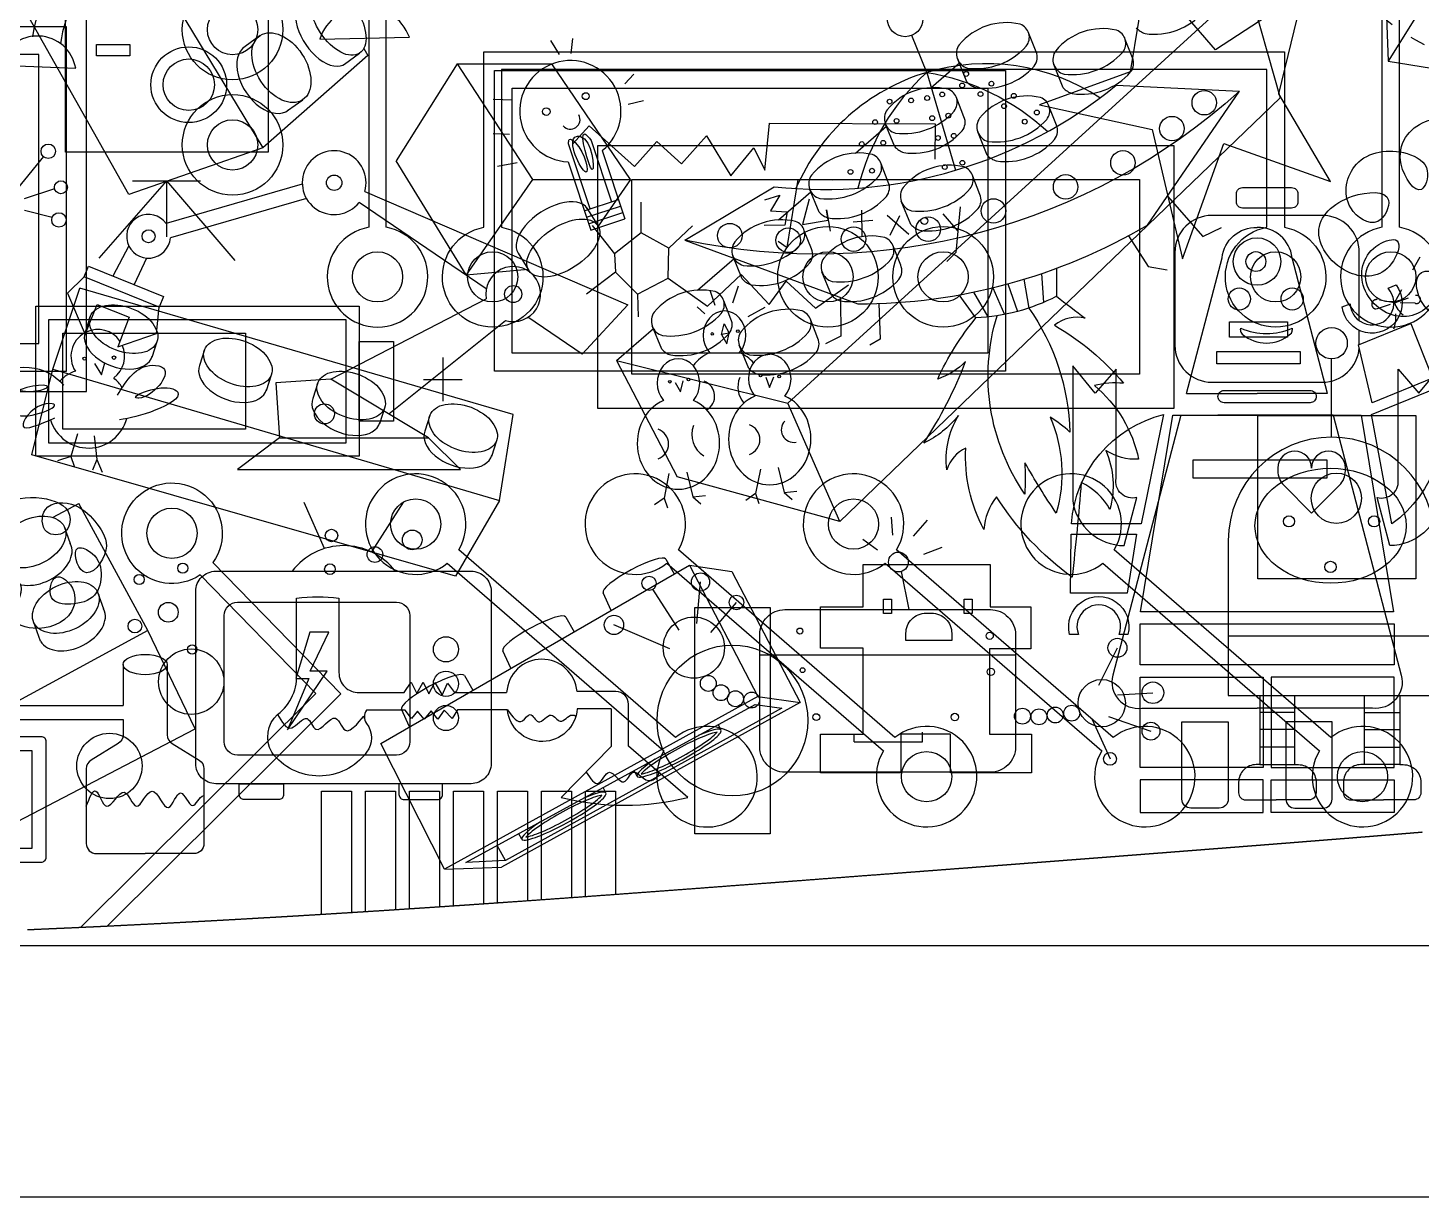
# Model space of a CAD drawing. Header units: millimetres. Extents: x -53 to 1579, y -453 to 381.
# Drawn here: x 152.8 to 208.2, y -2.5 to 44 of the extents above; entities that cross this region are included whole.
import ezdxf

# ---------------------------------------------------------------- set-up
doc = ezdxf.new("R2010")
doc.units = ezdxf.units.MM
doc.linetypes.add('ACAD_ISO03W100', pattern=[30, 12, -18])
for name, color, linetype in [('design1 cut', 1, 'Continuous'), ('design1-etch', 5, 'Continuous'), ('design3', 5, 'Continuous'), ('design4', 5, 'Continuous'), ('design5', 5, 'Continuous'), ('Front', 3, 'Continuous')]:
    doc.layers.add(name, color=color, linetype=linetype)
doc.layers.add('toCut', color=1, linetype='Continuous', true_color=0xff0000)

msp = doc.modelspace()

# ---------------------------------------------------------------- linework, layer by layer
at = {"layer": 'design1 cut'}
for centre in [(160.95, 43.939), (160.95, 39.354), (166.718, 34.105), (171.3, 34.105), (184.642, 34.105), (189.224, 34.105), (202.457, 34.105), (207.038, 34.105), (204.873, 25.3), (168.236, 24.27), (185.658, 24.27), (158.539, 23.907), (188.566, 14.225), (205.913, 14.225)]:
    msp.add_circle(centre, 1, dxfattribs=at)
at = {"layer": 'design1-etch'}
for points in [[(167.068, 45.195), (206.688, 45.195), (206.688, 36.075, 11.340391), (207.388, 36.075), (207.388, 45.895), (166.368, 45.895), (166.368, 36.075, 11.340391), (167.068, 36.075)], [(202.107, 42.356), (171.65, 42.356), (171.65, 36.075, -11.340391), (170.95, 36.075), (170.95, 43.056), (202.807, 43.056), (202.807, 36.075, -11.340391), (202.107, 36.075)], [(178.571, 15.779), (169.953, 23.245, 11.340391), (169.495, 22.716), (178.112, 15.25, 11.340391)], [(187.307, 15.779), (178.69, 23.245, 11.340391), (178.232, 22.716), (186.849, 15.25, 11.340391)], [(195.992, 15.779), (187.375, 23.245, 11.340391), (186.917, 22.716), (195.534, 15.25, 11.340391)], [(204.654, 15.779), (196.037, 23.245, 11.340391), (195.578, 22.716), (204.196, 15.25, 11.340391)]]:
    msp.add_lwpolyline(points, format="xyb", close=True, dxfattribs=at)
for points in [[(139.835, 29.549), (155.135, 29.549), (155.135, 44.849), (139.835, 44.849)], [(140.635, 30.349), (154.335, 30.349), (154.335, 44.049), (140.635, 44.049)], [(141.735, 31.449), (153.235, 31.449), (153.235, 42.949), (141.735, 42.949)], [(175.48, 39.331), (198.399, 39.331), (198.399, 28.871), (175.48, 28.871)], [(176.838, 37.973), (197.041, 37.973), (197.041, 30.229), (176.838, 30.229)], [(201.744, 22.099), (201.744, 28.594), (208.029, 28.594), (208.029, 22.099)]]:
    msp.add_lwpolyline(points, close=True, dxfattribs=at)
msp.add_lwpolyline([(154.898, 8.222), (164.269, 17.533), (159.664, 22.253, -11.340391), (160.165, 22.742), (165.254, 17.525), (155.941, 8.271)], format="xyb", dxfattribs=at)
for points in [[(164.494, 8.739), (164.494, 13.65), (165.681, 13.65), (165.681, 8.813)], [(166.244, 8.848), (166.244, 13.65), (167.431, 13.65), (167.431, 8.925)], [(167.995, 8.962), (167.995, 13.65), (169.182, 13.65), (169.182, 9.04)], [(169.745, 9.078), (169.745, 13.65), (170.932, 13.65), (170.932, 9.159)], [(171.495, 9.198), (171.495, 13.65), (172.682, 13.65), (172.682, 9.282)], [(173.245, 9.321), (173.245, 13.65), (174.433, 13.65), (174.433, 9.406)], [(174.996, 9.447), (174.996, 13.65), (176.183, 13.65), (176.183, 9.534)]]:
    msp.add_lwpolyline(points, dxfattribs=at)
for centre, radius in [((160.95, 43.939), 2), ((160.95, 39.354), 2), ((184.642, 34.105), 2), ((189.224, 34.105), 2), ((159.304, 18.003), 1.3), ((156.05, 14.652), 1.3)]:
    msp.add_circle(centre, radius, dxfattribs=at)
at = {"layer": 'design3'}
for p, q in [((162.048, 43.704), (161.448, 43.273)), ((165.404, 42.567), (166.004, 42.998)), ((163.139, 40.715), (163.739, 41.146)), ((201.062, 31.995), (201.067, 32.058)), ((203.119, 32.058), (203.119, 31.985))]:
    msp.add_line(p, q, dxfattribs=at)
for points in [[(151.715, 56.458), (162.157, 39.232), (156.823, 37.381), (147.49, 53.896), (151.715, 56.458), (156.812, 59.002), (157.215, 58.321)], [(208.813, 55.079), (213.769, 54.05), (214.617, 45.196), (209.154, 46.234), (208.813, 55.079), (206.596, 51.557), (206.932, 42.688), (212.105, 41.852), (214.617, 45.196)], [(209.154, 46.234), (206.932, 42.688)], [(176.229, 30.782), (183.05, 29.078), (201.348, 45.77)], [(201.348, 45.77), (202.642, 41.232)], [(192.923, 43.057), (192.635, 43.781)], [(196.76, 42.818), (196.471, 43.543)], [(166.17, 43.182), (166.334, 42.904), (162.157, 39.232)], [(190.167, 41.863), (189.79, 42.786)], [(169.881, 42.573), (167.462, 38.718)], [(169.881, 42.573), (172.878, 37.98), (176.784, 37.98), (173.648, 42.573)], [(169.881, 42.573), (173.648, 42.573)], [(188.74, 41.629), (189.881, 42.619)], [(194.003, 41.625), (193.627, 42.547)], [(185.12, 24.371), (202.642, 41.232)], [(190.055, 40.473), (189.766, 41.198)], [(193.734, 40.14), (193.446, 40.865)], [(185.742, 39.03), (186.971, 40.096)], [(187.298, 39.28), (186.921, 40.202)], [(190.978, 38.947), (190.601, 39.869)], [(170.245, 34.188), (167.462, 38.718)], [(187.044, 37.873), (186.756, 38.598)], [(172.878, 37.98), (170.245, 34.188)], [(176.784, 37.98), (175.492, 36.127)], [(190.691, 37.384), (190.403, 38.109)], [(182.673, 36.369), (183.965, 37.489)], [(184.288, 36.68), (183.911, 37.602)], [(175.049, 36.839), (175.479, 36.148)], [(187.935, 36.191), (187.558, 37.113)], [(183.989, 35.213), (183.7, 35.938)], [(172.31, 35.043), (172.74, 34.353)], [(181.232, 34.02), (180.855, 34.942)], [(187.536, 34.571), (187.248, 35.296)], [(170.245, 34.188), (172.708, 34.409)], [(179.454, 33.577), (180.905, 34.836)], [(184.78, 33.378), (184.403, 34.3)], [(153.791, 30.43), (171.573, 25.205), (169.814, 22.201), (152.961, 27.026), (153.791, 30.43), (154.875, 33.655)], [(172.113, 28.633), (154.875, 33.655)], [(180.783, 32.422), (180.495, 33.147)], [(155.286, 32.53), (155.085, 31.91)], [(184.243, 31.656), (183.955, 32.381)], [(208.698, 30.075), (206.295, 29.096), (205.753, 31.399), (207.842, 32.25), (208.698, 30.075)], [(176.229, 30.782), (177.695, 32.053)], [(178.027, 31.229), (177.65, 32.151)], [(205.784, 31.412), (205.784, 31.979)], [(157.938, 31.519), (157.737, 30.899)], [(159.835, 31.204), (159.634, 30.585)], [(181.487, 30.463), (181.11, 31.385)], [(176.229, 30.782), (178.647, 26.149)], [(162.487, 30.194), (162.286, 29.574)], [(164.342, 29.891), (164.141, 29.271)], [(166.994, 28.88), (166.793, 28.261)], [(185.12, 24.371), (183.05, 29.078)], [(168.8, 28.592), (168.599, 27.973)], [(171.573, 25.205), (172.113, 28.633)], [(204.072, 28.609), (202.117, 28.609), (205.865, 28.609), (207.149, 20.786), (202.117, 20.786), (197.084, 20.786), (198.368, 28.609), (202.117, 28.609), (200.161, 28.609)], [(171.451, 27.582), (171.251, 26.962)], [(185.12, 24.371), (178.647, 26.149)], [(153.79, 24.538), (154.837, 25.086)], [(157.573, 20.032), (154.837, 25.086)], [(154.253, 24.171), (154.491, 23.498)], [(194.319, 23.864), (196.914, 23.864), (196.547, 21.527), (194.291, 21.527), (194.319, 23.864)], [(178.189, 22.875), (178.527, 22.29)], [(166.843, 15.543), (179.13, 22.638), (181.852, 17.417), (169.381, 10.543), (166.843, 15.543)], [(179.13, 22.638), (180.816, 22.39), (183.538, 17.17)], [(155.579, 21.568), (155.817, 20.895)], [(176.01, 20.836), (175.692, 21.535)], [(174.206, 20.575), (174.544, 19.99)], [(148.906, 15.33), (151.437, 11.957), (159.46, 16.127), (157.573, 20.032), (148.906, 15.33)], [(153.312, 19.617), (153.038, 20.36)], [(172.027, 18.536), (171.709, 19.235)], [(170.172, 18.245), (170.509, 17.66)], [(197.064, 18.179), (201.954, 18.179), (201.954, 14.593), (197.064, 14.593), (197.064, 18.179)], [(207.169, 18.179), (202.28, 18.179), (202.28, 14.593), (207.169, 14.593), (207.169, 18.179)], [(181.852, 17.417), (183.538, 17.17), (171.657, 10.62)], [(167.992, 16.206), (167.674, 16.905)], [(170.235, 10.804), (181.74, 17.095), (182.803, 16.945), (171.807, 10.884), (170.235, 10.804)], [(180.394, 16.078), (180.275, 16.294)], [(177.044, 14.243), (176.924, 14.462)], [(201.954, 14.104), (197.064, 14.104), (197.064, 12.8), (201.954, 12.8), (201.954, 14.104)], [(202.28, 14.104), (207.169, 14.104), (207.169, 12.8), (202.28, 12.8), (202.28, 14.104)], [(175.805, 13.58), (175.691, 13.788)], [(172.46, 11.737), (172.34, 11.956)], [(171.807, 10.884), (171.479, 11.485)], [(169.381, 10.543), (171.657, 10.62)]]:
    msp.add_lwpolyline(points, dxfattribs=at)
for points in [[(197.264, 43.781, 0.254022), (199.582, 44.641, 0.277426), (199.658, 45.207, 0.277426)], [(190.199, 42.407, 0.247137), (192.535, 43.285, 0.513942), (192.289, 44.152, 0.284897), (189.867, 43.338, 0.522395), (190.199, 42.407, -1.488144)], [(194.036, 42.169, 0.247137), (196.371, 43.047, 0.513942), (196.126, 43.913, 0.284897), (193.703, 43.099, 0.522395), (194.036, 42.169, -1.488144)], [(196.901, 44.013, 0.135662), (197.264, 43.781)], [(190.529, 41.631, 0.254022), (192.848, 42.491, 0.277426), (192.923, 43.057, 0.277426)], [(194.366, 41.393, 0.254022), (196.684, 42.253, 0.277426), (196.76, 42.818, 0.277426)], [(187.331, 39.823, 0.247137), (189.666, 40.701, 0.513942), (189.421, 41.568, 0.284897), (186.998, 40.754, 0.522395), (187.331, 39.823, -1.488144)], [(190.167, 41.863, 0.135662), (190.529, 41.631)], [(194.003, 41.625, 0.135662), (194.366, 41.393)], [(191.011, 39.49, 0.247137), (193.346, 40.368, 0.513942), (193.101, 41.235, 0.284897), (190.678, 40.421, 0.522395), (191.011, 39.49, -1.488144)], [(187.661, 39.048, 0.254022), (189.979, 39.907, 0.277426), (190.055, 40.473, 0.277426)], [(191.341, 38.715, 0.254022), (193.659, 39.574, 0.277426), (193.734, 40.14, 0.277426)], [(184.32, 37.223, 0.247137), (186.656, 38.101, 0.513942), (186.41, 38.968, 0.284897), (183.988, 38.154, 0.522395), (184.32, 37.223, -1.488144)], [(187.298, 39.28, 0.135662), (187.661, 39.048)], [(190.978, 38.947, 0.135662), (191.341, 38.715)], [(187.967, 36.734, 0.247137), (190.303, 37.613, 0.513942), (190.058, 38.479, 0.284897), (187.635, 37.665, 0.522395), (187.967, 36.734, -1.488144)], [(184.65, 36.448, 0.254022), (186.969, 37.307, 0.277426), (187.044, 37.873, 0.277426)], [(188.298, 35.959, 0.254022), (190.616, 36.818, 0.277426), (190.691, 37.384, 0.277426)], [(202.117, 37.656), (203.094, 37.656, -0.414214), (203.339, 37.411), (203.339, 37.085, -0.414214), (203.094, 36.841), (202.117, 36.841), (201.139, 36.841, -0.414214), (200.894, 37.085), (200.894, 37.411, -0.414214), (201.139, 37.656), (202.117, 37.656)], [(184.288, 36.68, 0.135662), (184.65, 36.448)], [(181.265, 34.563, 0.247137), (183.6, 35.441, 0.513942), (183.355, 36.308, 0.284897), (180.932, 35.494, 0.522395), (181.265, 34.563, -1.488144)], [(187.935, 36.191, 0.135662), (188.298, 35.959)], [(205.784, 32.36), (205.784, 35.08, 0.414214), (204.317, 36.547), (199.916, 36.547, 0.414214), (198.449, 35.08), (198.449, 31.38, 0.414214), (199.916, 29.913), (204.317, 29.913, 0.394636), (205.78, 31.282, 0.394636)], [(184.813, 33.922, 0.247137), (187.148, 34.8, 0.513942), (186.903, 35.666, 0.284897), (184.48, 34.852, 0.522395), (184.813, 33.922, -1.488144)], [(181.595, 33.788, 0.254022), (183.913, 34.647, 0.277426), (183.989, 35.213, 0.277426)], [(185.143, 33.146, 0.254022), (187.461, 34.006, 0.277426), (187.536, 34.571, 0.277426)], [(181.232, 34.02, 0.135662), (181.595, 33.788)], [(178.059, 31.772, 0.247137), (180.395, 32.65, 0.513942), (180.15, 33.517, 0.284897), (177.727, 32.703, 0.522395), (178.059, 31.772, -1.488144)], [(184.78, 33.378, 0.135662), (185.143, 33.146)], [(181.519, 31.007, 0.247137), (183.854, 31.885, 0.513942), (183.609, 32.751, 0.284897), (181.187, 31.937, 0.522395), (181.519, 31.007, -1.488144)], [(178.39, 30.997, 0.254022), (180.708, 31.856, 0.277426), (180.783, 32.422, 0.277426)], [(181.849, 30.231, 0.254022), (184.168, 31.091, 0.277426), (184.243, 31.656, 0.277426)], [(178.027, 31.229, 0.135662), (178.39, 30.997)], [(181.487, 30.463, 0.135662), (181.849, 30.231)], [(202.117, 29.587), (203.828, 29.587, -0.414214), (204.072, 29.343), (204.072, 29.343, -0.414214), (203.828, 29.098), (202.117, 29.098), (200.405, 29.098, -0.414214), (200.161, 29.343), (200.161, 29.343, -0.414214), (200.405, 29.587), (202.117, 29.587)], [(207.086, 24.277), (206.273, 28.633), (208.846, 29.681, -0.325971), (207.086, 24.277, 0.845075)], [(197.999, 28.625), (197.109, 24.285), (194.331, 24.285, -0.325971), (197.999, 28.625, 0.845075)]]:
    msp.add_lwpolyline(points, format="xyb", dxfattribs=at)
at = {"layer": 'design3', "linetype": 'ACAD_ISO03W100', "ltscale": 0.05}
msp.add_lwpolyline([(207.181, 33.075), (212.105, 41.852)], dxfattribs=at)
at = {"layer": 'design3'}
for points in [[(206.931, 33.652), (207.251, 33.782, -1.295626), (205.104, 32.908), (205.424, 33.038, 1.440356)], [(194.606, 19.885), (194.26, 19.885, -1.295626), (196.579, 19.885), (196.233, 19.885, 1.440356)]]:
    msp.add_lwpolyline(points, format="xyb", close=True, dxfattribs=at)
at = {"layer": 'design3', "linetype": 'ACAD_ISO03W100', "ltscale": 0.05}
for points in [[(207.181, 33.075), (206.497, 33.196, 1.091562), (206.464, 32.828), (207.181, 33.075), (208.009, 33.359, -1.387298), (208.012, 33.054), (207.181, 33.075, 0.287138), (208.071, 32.376)], [(207.161, 33.068, -0.157925), (207.166, 32.037)]]:
    msp.add_lwpolyline(points, format="xyb", dxfattribs=at)
at = {"layer": 'design3', "lineweight": -3}
for points in [[(202.545, 26.501), (202.545, 26.388, 0.198912), (202.781, 25.818), (203.888, 24.711)], [(203.888, 24.711), (204.996, 25.818, 0.198912), (205.232, 26.388), (205.232, 26.501)]]:
    msp.add_lwpolyline(points, format="xyb", dxfattribs=at)
at = {"layer": 'design3'}
msp.add_lwpolyline([(202.117, 18.667), (197.064, 18.667), (197.064, 20.297), (202.117, 20.297), (207.169, 20.297), (207.169, 18.667)], close=True, dxfattribs=at)
for centre in [(201.009, 33.224), (203.113, 33.224)]:
    msp.add_circle(centre, 0.442, dxfattribs=at)
for centre, radius, start, end in [((201.256, 31.978), 0.195, 174.937, 228.703), ((202.093, 34.522), 2.669, 247.3983, 292.6017), ((202.086, 32.923), 1.453, 228.703, 311.7573), ((202.924, 31.985), 0.195, 311.7573, 0)]:
    msp.add_arc(centre, radius, start, end, dxfattribs=at)
at = {"layer": 'design3', "lineweight": -3}
for centre in [(203.217, 26.501), (204.56, 26.501)]:
    msp.add_arc(centre, 0.672, 0, 180, dxfattribs=at)
at = {"layer": 'design3'}
for centre, major_axis, ratio in [((165.158, 44.277), (-0.845, 1.279), 0.553864), ((162.893, 42.425), (-0.845, 1.279), 0.638902), ((174.11, 35.25), (-1.37, -0.898), 0.529572), ((156.612, 32.024), (-1.326, 0.505), 0.624733), ((161.161, 30.699), (-1.326, 0.505), 0.624733), ((165.668, 29.386), (-1.326, 0.505), 0.624733), ((170.125, 28.087), (-1.326, 0.505), 0.624733), ((152.987, 23.558), (-1.266, -0.613), 0.656469), ((154.313, 20.955), (-1.266, -0.613), 0.656469)]:
    msp.add_ellipse(centre, major_axis=major_axis, ratio=ratio, dxfattribs=at)
for centre, major_axis, ratio, start_param, end_param in [((164.558, 43.846), (-0.845, 1.279), 0.560297, 6.283185, 9.474554), ((162.293, 41.994), (-0.845, 1.279), 0.638902, 6.283185, 9.474554), ((173.68, 35.941), (-1.37, -0.898), 0.529572, 3.116812, 6.283185), ((156.411, 31.405), (-1.326, 0.505), 0.624733, 0, 3.204979), ((160.96, 30.079), (-1.326, 0.505), 0.624733, 0, 3.204979), ((165.467, 28.766), (-1.326, 0.505), 0.624733, 0, 3.204979), ((169.925, 27.467), (-1.326, 0.505), 0.624733, 0, 3.204979), ((153.235, 22.865), (-1.266, -0.613), 0.656469, 6.32325, 9.449245), ((176.941, 22.204), (-1.249, -0.669), 0.19681, 3.14561, 6.283185), ((154.561, 20.262), (-1.266, -0.613), 0.656469, 6.32325, 9.449245), ((172.959, 19.904), (-1.249, -0.669), 0.19681, 3.14561, 6.283185), ((168.924, 17.574), (-1.249, -0.669), 0.19681, 3.14561, 6.283185), ((178.719, 15.161), (-1.674, -0.92), 0.151149, 5.237136, 10.443567), ((174.135, 12.654), (-1.674, -0.92), 0.151149, 5.237136, 10.443567)]:
    msp.add_ellipse(centre, major_axis=major_axis, ratio=ratio, start_param=start_param, end_param=end_param, dxfattribs=at)
for points, knots in [([(180.233, 15.993), (180.17, 15.984), (180.08, 15.961), (179.756, 15.855), (179.468, 15.734), (178.846, 15.431), (178.513, 15.25), (177.872, 14.863), (177.574, 14.658), (177.304, 14.432), (177.243, 14.374), (177.204, 14.328)], [3.528299, 3.528299, 3.528299, 3.528299, 3.819762, 3.819762, 4.396774, 4.396774, 4.973787, 4.973787, 5.625391, 5.625391, 5.896479, 5.896479, 5.896479, 5.896479]), ([(177.204, 14.328), (177.267, 14.338), (177.358, 14.361), (177.681, 14.467), (177.969, 14.588), (178.591, 14.891), (178.925, 15.072), (179.565, 15.458), (179.863, 15.664), (180.133, 15.889), (180.194, 15.948), (180.233, 15.993)], [0.386707, 0.386707, 0.386707, 0.386707, 0.678169, 0.678169, 1.255182, 1.255182, 1.832194, 1.832194, 2.483798, 2.483798, 2.754886, 2.754886, 2.754886, 2.754886]), ([(175.65, 13.487), (175.586, 13.477), (175.496, 13.455), (175.172, 13.348), (174.884, 13.227), (174.262, 12.925), (173.929, 12.743), (173.288, 12.357), (172.991, 12.151), (172.72, 11.926), (172.659, 11.867), (172.62, 11.822)], [3.528299, 3.528299, 3.528299, 3.528299, 3.819762, 3.819762, 4.396774, 4.396774, 4.973787, 4.973787, 5.625391, 5.625391, 5.896479, 5.896479, 5.896479, 5.896479]), ([(172.62, 11.822), (172.684, 11.832), (172.774, 11.854), (173.097, 11.96), (173.386, 12.081), (174.008, 12.384), (174.341, 12.566), (174.982, 12.952), (175.279, 13.157), (175.549, 13.383), (175.611, 13.442), (175.65, 13.487)], [0.386707, 0.386707, 0.386707, 0.386707, 0.678169, 0.678169, 1.255182, 1.255182, 1.832194, 1.832194, 2.483798, 2.483798, 2.754886, 2.754886, 2.754886, 2.754886])]:
    msp.add_open_spline(points, degree=3, knots=knots, dxfattribs=at)
at = {"layer": 'design4', "lineweight": -3}
for p, q in [((176.016, 16.922), (176.016, 15.422)), ((176.016, 15.422), (174.031, 13.398)), ((179.064, 13.398), (176.704, 15.442))]:
    msp.add_line(p, q, dxfattribs=at)
for points in [[(164.417, 43.565), (167.986, 43.636)], [(173.965, 42.953), (173.62, 43.509)], [(174.425, 42.992), (174.483, 43.586)], [(188.575, 42.237), (187.976, 43.71)], [(151.686, 42.519), (154.708, 42.4)], [(176.553, 41.785), (176.917, 42.168)], [(188.575, 42.237), (189.715, 38.342)], [(172.086, 41.133), (171.32, 41.153)], [(176.687, 40.98), (177.301, 41.114)], [(171.971, 39.773), (171.32, 39.792)], [(175.179, 36.808), (174.322, 39.401)], [(175.225, 39.529), (176.031, 37.09)], [(153.421, 38.888), (152.381, 37.608)], [(175.661, 39.131), (176.561, 36.408)], [(172.278, 38.643), (171.492, 38.49)], [(174.303, 38.682), (175.203, 35.959)], [(163.723, 37.796), (158.307, 36.233)], [(153.868, 37.609), (152.653, 37.211)], [(163.889, 37.22), (158.474, 35.657)], [(166.212, 37.496), (176.679, 32.991), (174.865, 31.024), (172.702, 32.495)], [(174.947, 36.732), (176.306, 37.181)], [(198.153, 37.32), (199.559, 35.711), (200.305, 36.067)], [(153.771, 36.465), (152.67, 36.739)], [(171.041, 33.624), (165.987, 37.061)], [(175.032, 36.474), (176.391, 36.923)], [(175.117, 36.217), (176.476, 36.665)], [(175.203, 35.959), (176.561, 36.408)], [(196.599, 35.737), (197.389, 34.512), (198.134, 34.382)], [(156.823, 35.334), (156.187, 34.138)], [(155.216, 34.53), (158.201, 33.323), (158.028, 32.897), (155.041, 34.105), (155.216, 34.53)], [(157.53, 34.85), (157.027, 33.798)], [(155.043, 34.104), (154.375, 33.453), (155.085, 31.808), (155.559, 33.003), (156.841, 32.495), (156.377, 31.325), (157.928, 31.855), (158.028, 32.897)], [(191.805, 33.827), (192.179, 32.727)], [(192.437, 34.008), (192.634, 32.865)], [(193.14, 34.234), (193.214, 33.086)], [(180.151, 32.965), (179.96, 33.564)], [(180.859, 33.074), (181.077, 33.741)], [(185.144, 33.283), (185.157, 31.748), (184.54, 31.44)], [(190.432, 33.499), (191.01, 32.509)], [(191.206, 33.672), (191.672, 32.61)], [(164.865, 30.04), (171.038, 33.235)], [(179.742, 32.638), (179.442, 32.911)], [(181.472, 32.53), (182.14, 32.897)], [(186.672, 33.045), (186.724, 31.62), (186.313, 31.388)], [(167.171, 28.653), (171.808, 32.37)], [(180.402, 31.806), (180.515, 32.233), (180.712, 31.87), (180.402, 31.806)], [(180.402, 31.806), (180.613, 31.435), (180.712, 31.87)], [(155.454, 30.661), (155.732, 30.207), (155.872, 30.689)], [(204.682, 27.728), (204.682, 30.839)], [(164.865, 30.04), (162.674, 29.892), (162.823, 27.702), (168.751, 27.702), (164.865, 30.04)], [(178.568, 29.902), (178.779, 29.531), (178.877, 29.966)], [(182.169, 30.111), (182.313, 29.71), (182.485, 30.122)], [(154.78, 27.861), (154.517, 26.959)], [(155.438, 27.785), (155.551, 26.846)], [(162.823, 27.702), (161.146, 26.437), (170.025, 26.437), (168.751, 27.702)], [(154.517, 26.959), (153.978, 26.786)], [(154.517, 26.959), (154.64, 26.574)], [(155.551, 26.846), (155.381, 26.418)], [(155.551, 26.846), (155.766, 26.33)], [(178.316, 26.286), (178.129, 25.307)], [(179.021, 26.341), (179.263, 25.351), (179.769, 25.406)], [(181.951, 26.462), (181.764, 25.484)], [(182.655, 26.517), (182.897, 25.528), (183.403, 25.583)], [(182.897, 25.528), (183.216, 25.253)], [(178.129, 25.307), (177.744, 25.032)], [(178.129, 25.307), (178.261, 24.911)], [(179.263, 25.351), (179.582, 25.076)], [(181.764, 25.484), (181.378, 25.209)], [(181.764, 25.484), (181.896, 25.088)], [(187.22, 23.835), (187.176, 24.551)], [(188.044, 23.788), (188.602, 24.426)], [(186.609, 23.239), (186.028, 23.656)], [(188.462, 23.07), (189.18, 23.349)], [(187.879, 20.868), (187.567, 22.388)], [(178.723, 20.057), (177.678, 21.677)], [(179.419, 20.318), (179.57, 21.97)], [(179.98, 19.956), (181.001, 21.154)], [(178.352, 19.315), (176.127, 20.26)], [(200.57, 19.829), (208.794, 19.829)], [(192.106, 19.054), (181.928, 19.054)], [(195.415, 17.858), (196.16, 19.35)], [(156.59, 18.684), (156.59, 17.055)], [(165.988, 17.574), (167.783, 17.574), (168.05, 17.989), (168.28, 17.529), (168.534, 17.977), (168.764, 17.517), (168.994, 17.965), (169.285, 17.468), (169.503, 17.938), (169.78, 17.574)], [(169.78, 17.574), (171.856, 17.574)], [(196.16, 17.485), (197.573, 17.564)], [(201.824, 17.45), (201.824, 14.703), (203.225, 14.703), (203.225, 17.45)], [(207.393, 17.45), (207.393, 14.703), (205.992, 14.703), (205.992, 17.45)], [(203.225, 16.777), (201.824, 16.777)], [(205.992, 16.777), (207.393, 16.777)], [(195.16, 16.503), (195.866, 14.933)], [(195.807, 16.621), (197.495, 16.032)], [(203.225, 16.104), (201.824, 16.104)], [(205.992, 16.104), (207.393, 16.104)], [(185.69, 15.605), (185.69, 15.901)], [(185.69, 15.605), (188.41, 15.605)], [(188.41, 15.605), (188.41, 15.997)], [(203.225, 15.404), (201.824, 15.404)], [(205.992, 15.404), (207.393, 15.404)]]:
    msp.add_lwpolyline(points, dxfattribs=at)
for points in [[(188.575, 42.237, 0.148138), (185.837, 37.633, 1.625312)], [(188.575, 42.237, -0.148138), (193.386, 39.882, -1.625312)], [(178.949, 35.568), (185.829, 33.03, 0.133767), (197.361, 36.166), (201.016, 41.491)], [(174.107, 40.107, 0.885418), (174.732, 40.544)], [(193.732, 34.444), (193.732, 33.331, -0.109019), (190.532, 32.472), (189.858, 33.388)], [(193.732, 33.331, -0.002801), (194.878, 32.457, 0.230624), (193.654, 32.185, -0.086433), (196.407, 29.873, 0.080491), (195.242, 29.785, -0.169395), (197.003, 26.849, -0.1581), (195.695, 27.202, -0.171749), (195.863, 24.853, 0.156047), (194.722, 25.927, -0.007244), (194.357, 22.156, -0.094606), (191.355, 25.35, 0.154612), (190.848, 24.06, -0.139586), (190.129, 27.296, 0.205667), (189.368, 26.429, -0.16277), (189.833, 28.586, -0.11083), (188.456, 27.488, 0.053292), (190.12, 30.735, -0.116174), (189.008, 30.041, -0.064088), (190.532, 32.472, -0.530403), (190.532, 32.472, 0.47272)], [(192.634, 32.865, -0.147876), (194.266, 27.932, 0.043366), (193.481, 28.528, -0.176184), (193.724, 24.709, -0.020131), (192.479, 26.713, -0.009889), (192.479, 25.467, -0.22893), (191.372, 32.557, -1.610219)], [(176.016, 16.922), (174.658, 16.922, -0.926305), (171.89, 16.886), (169.894, 16.886), (169.686, 16.534), (169.367, 16.872), (169.119, 16.51), (168.858, 16.838), (168.578, 16.508), (168.311, 16.827), (168.067, 16.533), (167.813, 16.867), (166.282, 16.867, 0.320545), (166.282, 16.34, -0.338601), (166.282, 15.194, -0.500684), (162.509, 15.194, -0.351946), (162.743, 16.701, 0.263464), (163.49, 18.391), (163.49, 21.32, -0.069738), (165.182, 21.32, -1)], [(165.182, 21.32), (165.182, 18.364, 0.428255), (165.988, 17.574)], [(158.352, 18.684), (158.352, 15.889, 0.2595), (158.541, 15.549), (159.622, 14.878, -0.2595), (159.811, 14.538), (159.811, 11.564, -0.414214), (159.411, 11.164), (157.471, 11.164)], [(176.704, 15.442), (176.704, 17.109, 0.414214), (176.204, 17.609), (174.658, 17.609)], [(152.051, 11.384), (152.973, 11.384), (152.973, 15.255), (151.473, 15.255, -0.414214), (151.273, 15.455), (151.273, 16.855, -0.414214), (151.473, 17.055), (156.59, 17.055)], [(152.051, 10.824), (153.333, 10.824, 0.414214), (153.533, 11.024), (153.533, 15.615, 0.414214), (153.333, 15.815), (151.833, 15.815), (151.833, 16.495), (156.59, 16.495)], [(156.59, 16.495), (156.59, 15.889, -0.2595), (156.401, 15.549), (155.319, 14.878, 0.2595), (155.13, 14.538), (155.13, 11.564, 0.414214), (155.53, 11.164), (157.471, 11.164)], [(201.824, 14.703), (201.683, 14.703, 0.414214), (200.983, 14.002), (200.983, 13.582, 0.414214), (201.263, 13.302), (202.473, 13.302)], [(203.225, 14.703), (203.365, 14.703, -0.414214), (204.066, 14.002), (204.066, 13.582, -0.414214), (203.785, 13.302), (202.473, 13.302)], [(205.992, 14.703), (205.852, 14.703, 0.414214), (205.151, 14.002), (205.151, 13.582, 0.414214), (205.431, 13.302), (206.743, 13.302)], [(207.393, 14.703), (207.533, 14.703, -0.414214), (208.234, 14.002), (208.234, 13.582, -0.414214), (207.954, 13.302), (206.743, 13.302)], [(174.031, 13.398, 0.123417), (179.064, 13.398)]]:
    msp.add_lwpolyline(points, format="xyb", dxfattribs=at)
for points in [[(182.505, 37.69, 0.201036), (196.112, 41.73), (201.016, 41.491, -0.241469), (178.949, 35.568)], [(200.57, 17.45), (208.794, 17.45), (208.794, 23.615, 1), (200.57, 23.615)], [(182.928, 20.868), (191.106, 20.868, -0.414214), (192.106, 19.868), (192.106, 15.402, -0.414214), (191.106, 14.402), (182.928, 14.402, -0.414214), (181.928, 15.402), (181.928, 19.868, -0.414214)]]:
    msp.add_lwpolyline(points, format="xyb", close=True, dxfattribs=at)
for centre, radius in [((187.712, 44.366), 0.708), ((190.141, 42.175), 0.0951), ((189.981, 41.718), 0.0951), ((191.147, 41.787), 0.0951), ((175.003, 41.292), 0.138), ((187.095, 41.075), 0.0951), ((187.951, 41.123), 0.0951), ((188.589, 41.217), 0.0951), ((189.189, 41.36), 0.0951), ((190.713, 41.375), 0.0951), ((192.038, 41.306), 0.0951), ((199.617, 41.031), 0.488), ((173.432, 40.677), 0.15), ((188.789, 40.416), 0.0951), ((189.432, 40.516), 0.0951), ((191.65, 40.895), 0.0951), ((192.953, 40.643), 0.0951), ((198.329, 40.001), 0.488), ((186.517, 40.261), 0.0951), ((187.373, 40.309), 0.0951), ((192.473, 40.277), 0.0951), ((153.615, 39.101), 0.288), ((185.987, 39.388), 0.0951), ((186.842, 39.436), 0.0951), ((189.018, 39.629), 0.0951), ((189.647, 39.715), 0.0951), ((196.38, 38.639), 0.488), ((185.538, 38.279), 0.0951), ((186.394, 38.327), 0.0951), ((189.289, 38.471), 0.0951), ((189.99, 38.642), 0.0951), ((154.12, 37.667), 0.259), ((164.992, 37.85), 0.305), ((194.099, 37.682), 0.488), ((191.229, 36.725), 0.488), ((154.042, 36.368), 0.288), ((180.737, 35.744), 0.488), ((183.061, 35.56), 0.488), ((185.661, 35.606), 0.488), ((188.63, 35.998), 0.488), ((157.605, 35.718), 0.258), ((172.117, 33.42), 0.341), ((180.04, 31.834), 0.0517), ((181.053, 31.948), 0.0554), ((204.682, 31.466), 0.627), ((155.056, 30.851), 0.0638), ((156.232, 30.891), 0.0731), ((178.352, 29.933), 0.0517), ((179.088, 30.025), 0.0554), ((181.962, 30.179), 0.0517), ((182.703, 30.144), 0.0554), ((164.603, 28.655), 0.4), ((202.988, 24.378), 0.222), ((206.376, 24.378), 0.222), ((164.884, 23.815), 0.248), ((168.098, 23.641), 0.392), ((166.615, 23.059), 0.312), ((187.444, 22.762), 0.394), ((204.64, 22.565), 0.226), ((157.237, 22.066), 0.201), ((158.967, 22.517), 0.201), ((164.825, 22.477), 0.212), ((177.523, 21.916), 0.285), ((179.57, 21.97), 0.361), ((158.391, 20.763), 0.392), ((181.001, 21.154), 0.291), ((176.127, 20.26), 0.385), ((179.306, 19.357), 1.218), ((157.062, 20.212), 0.271), ((183.524, 20.017), 0.119), ((191.077, 19.829), 0.144), ((159.343, 19.285), 0.183), ((196.16, 19.35), 0.377), ((183.631, 18.461), 0.095), ((191.125, 18.393), 0.144), ((179.88, 17.934), 0.316), ((180.388, 17.565), 0.316), ((195.537, 17.148), 0.941), ((197.573, 17.564), 0.431), ((180.959, 17.324), 0.316), ((181.606, 17.273), 0.316), ((184.178, 16.595), 0.135), ((189.691, 16.595), 0.15), ((192.38, 16.631), 0.316), ((193.038, 16.604), 0.316), ((193.687, 16.676), 0.316), ((194.342, 16.749), 0.316), ((197.495, 16.032), 0.356), ((195.866, 14.933), 0.257)]:
    msp.add_circle(centre, radius, dxfattribs=at)
for centre, radius, start, end in [((157.95, 42.985), 5.008, 111.5982, 172.3109), ((157.95, 42.985), 3.863, 118.5019, 174.1293), ((166.214, 42.974), 1.892, 20.4976, 161.7925), ((153.184, 42.141), 1.545, 9.6179, 165.8759), ((174.391, 40.694), 2.015, 309.0875, 267.4893), ((190.93, 34.334), 8.247, 56.6543, 156.5359), ((164.992, 37.85), 1.27, 343.836, 321.5946), ((157.605, 35.718), 0.871, 36.2438, 355.9522), ((172.117, 33.42), 1.094, 253.6147, 189.7192), ((155.587, 30.944), 1.069, 119.6853, 213.4088), ((155.587, 30.944), 1.069, 34.5764, 115.5488), ((155.587, 30.944), 1.069, 306.3896, 24.4555), ((155.217, 28.87), 1.575, 109.3989, 136.7305), ((155.217, 28.87), 1.575, 31.6851, 50.3995), ((179.508, 29.36), 0.625, 299.5299, 70.7434), ((182.027, 29.729), 0.97, 157.66, 221.4627), ((155.217, 28.87), 1.575, 196.6023, 345.3212), ((183.277, 28.017), 0.495, 134.6284, 281.8873), ((177.673, 27.456), 0.625, 289.2566, 70.7434), ((180.193, 27.824), 0.97, 157.66, 240.0695), ((181.307, 27.632), 0.625, 289.2566, 70.7434), ((173.258, 17.491), 1.405, 4.8259, 176.6155)]:
    msp.add_arc(centre, radius, start, end, dxfattribs=at)
for centre, major_axis, ratio, start_param, end_param in [((180.525, 31.778), (-0.015, 0.973), 0.869687, 3.915417, 8.624748), ((180.525, 29.389), (0.015, 1.828), 0.895725, 0.382038, 0.874722), ((180.525, 29.389), (0.015, 1.828), 0.895725, 5.508239, 5.91577), ((182.325, 30.05), (-0.015, 0.973), 0.869687, 3.915417, 8.624748), ((178.691, 29.874), (-0.015, 0.973), 0.869687, 3.915417, 8.624748), ((178.691, 27.485), (0.015, 1.828), 0.895725, 0.382038, 5.91577), ((182.325, 27.662), (0.015, 1.828), 0.895725, 0.382038, 5.91577)]:
    msp.add_ellipse(centre, major_axis=major_axis, ratio=ratio, start_param=start_param, end_param=end_param, dxfattribs=at)
for centre, major_axis, ratio in [((204.642, 24.205), (-3.007, 0), 0.761217), ((157.471, 18.684), (-0.881, 0), 0.457148)]:
    msp.add_ellipse(centre, major_axis=major_axis, ratio=ratio, dxfattribs=at)
for points in [[(209.628, 39.054), (209.799, 39.664), (209.338, 40.28), (208.415, 40.28), (207.453, 38.585), (208.261, 37.584), (208.492, 38.316), (207.684, 39.009), (205.673, 38.584), (205.442, 36.851), (206.519, 36.312), (206.942, 37.159), (205.519, 37.313), (204.173, 35.888), (205.403, 34.27), (207.057, 34.617), (207.288, 35.541), (206.557, 35.387), (205.942, 33.769), (207.326, 32.537), (208.865, 33.384), (208.884, 34.219), (208.254, 34.272), (208.172, 33.307), (208.903, 32.575), (210.441, 33.269), (210.682, 34.458), (210.074, 34.901), (210.195, 34.323), (211.364, 34.27), (211.941, 35.272), (211.749, 36.966), (210.865, 37.429), (210.711, 36.928), (211.134, 36.273), (212.403, 36.966), (212.557, 38.276), (211.672, 39.008), (210.865, 39.201), (210.518, 38.623), (211.095, 38.16), (211.672, 38.584), (211.864, 39.701), (211.018, 41.011), (209.826, 40.895), (209.095, 39.894), (209.172, 39.162), (209.518, 38.969), (209.628, 39.054)], [(174.322, 39.401), (174.349, 39.574), (174.585, 39.449), (175.002, 38.27), (174.633, 39.692), (174.791, 39.692), (175.258, 38.381), (174.961, 39.795), (175.225, 39.529)], [(154.235, 29.794), (153.273, 30.417), (151.951, 30.191), (152.31, 29.662), (153.594, 29.738), (152.178, 29.342), (152.197, 28.7), (153.839, 29.04), (153.386, 29.021), (152.612, 28.172), (153.877, 28.493)], [(156.369, 29.398), (157.765, 30.587), (158.2, 30.474), (157.218, 29.285), (157.18, 29.285), (158.464, 29.681), (158.766, 29.512), (157.898, 28.814), (156.444, 28.417)], [(162.743, 16.701), (163.301, 16.165), (163.913, 16.535), (164.265, 16.109), (165.043, 16.554), (165.525, 16.053), (166.198, 16.603), (166.174, 16.535)], [(171.89, 16.886), (172.49, 16.449), (172.794, 16.696), (173.117, 16.411), (173.63, 16.677), (173.991, 16.43), (174.466, 16.677), (174.61, 16.637)], [(175.023, 14.41), (175.511, 13.961), (175.948, 14.398), (176.519, 14.018), (176.88, 14.398), (177.621, 14.075), (177.884, 14.42), (177.83, 14.455)]]:
    msp.add_spline(points, degree=3, dxfattribs=at)
msp.add_open_spline([(155.13, 13.051), (155.257, 13.385), (155.515, 14.067), (155.916, 12.48), (156.648, 14.17), (157.124, 12.489), (157.766, 14.324), (158.382, 12.37), (158.851, 14.096), (159.352, 12.651), (159.617, 13.441), (159.811, 13.478)], degree=3, knots=[0, 0, 0, 0, 0.711727, 1.451638, 2.347647, 3.078999, 3.950959, 4.8761, 5.626662, 6.320733, 6.926699, 6.926699, 6.926699, 6.926699], dxfattribs=at)
at = {"layer": 'design5', "lineweight": -3}
for points in [[(197.33, 46.305), (196.674, 42.258), (193.061, 40.945), (197.549, 39.96), (198.753, 34.818), (200.395, 39.413), (204.639, 37.897), (202.585, 41.382), (203.57, 45.43), (200.067, 43.133), (197.33, 46.305)], [(160.55, 44.56), (162.361, 44.56), (162.361, 39.065), (154.297, 39.065), (154.297, 44.56), (157.799, 44.56)], [(174.477, 39.377), (175.14, 40.113), (176.943, 38.489), (177.837, 39.482), (178.811, 38.605), (179.805, 39.71), (180.772, 38.126), (181.693, 39.23), (182.134, 38.347), (182.319, 40.224), (188.908, 40.187), (188.901, 38.79)], [(158.324, 37.921), (155.621, 34.846)], [(156.972, 37.921), (159.676, 37.921)], [(158.324, 37.921), (158.324, 35.699)], [(158.324, 37.921), (161.045, 34.757)], [(182.654, 35.529), (183.017, 35.275), (183.453, 37.979), (184.833, 37.961)], [(182.134, 37.17), (182.724, 37.354), (182.355, 36.728), (183.018, 36.692), (182.926, 36.164), (182.109, 36.146)], [(183.888, 37.199), (183.634, 36.182), (184.651, 36.364), (184.578, 36.771), (184.731, 35.917)], [(177.209, 35.854), (177.209, 37.074)], [(185.977, 36.763), (185.995, 35.711)], [(189.208, 36.618), (189.808, 35.928)], [(189.898, 36.89), (189.808, 35.928), (189.727, 35.076), (189.372, 34.713)], [(175.263, 36.144), (176.148, 35.019)], [(178.313, 35.244), (179.25, 36.139)], [(185.65, 36.291), (186.43, 36.364)], [(186.993, 36.563), (187.865, 35.801)], [(187.12, 35.765), (187.502, 36.545)], [(177.064, 33.416), (178.284, 34.054), (178.313, 35.244), (177.209, 35.854), (176.148, 35.019)], [(176.148, 35.019), (176.193, 34.286), (175.031, 33.416)], [(176.193, 34.286), (177.064, 33.416), (177.093, 32.516)], [(178.284, 34.054), (179.843, 32.933), (181.183, 34.194), (182.307, 33), (182.985, 33.936), (184.144, 32.855), (185.458, 33.782)], [(169.313, 30.892), (169.313, 29.158)], [(168.545, 30.025), (170.081, 30.025)], [(198.91, 29.47), (201.716, 29.47)], [(204.523, 29.47), (201.716, 29.47)], [(198.682, 28.6), (201.716, 28.6)], [(204.751, 28.6), (201.716, 28.6)], [(164.607, 23.298), (163.802, 25.13)], [(166.486, 23.161), (167.77, 25.153)], [(192.737, 14.382), (189.515, 14.382), (189.515, 15.916), (187.546, 15.916), (187.546, 14.382), (184.349, 14.382), (184.349, 15.916), (186.037, 15.916), (186.037, 19.341), (184.349, 19.341), (184.349, 20.976), (186.037, 20.976), (186.037, 22.663), (191.101, 22.663), (191.101, 20.976), (192.712, 20.976), (192.712, 19.315), (191.075, 19.315), (191.075, 15.916), (192.737, 15.916), (192.737, 14.382)], [(164.779, 19.971), (164.022, 19.971), (163.463, 18.129), (163.989, 18.129), (163.134, 16.09), (164.713, 18.425), (164.038, 18.425), (164.779, 19.971)]]:
    msp.add_lwpolyline(points, dxfattribs=at)
for points in [[(155.529, 43.351), (156.855, 43.351), (156.855, 42.89), (155.529, 42.89)], [(171.366, 42.316), (191.712, 42.316), (191.712, 30.356), (171.366, 30.356)], [(172.076, 41.605), (191.002, 41.605), (191.002, 31.067), (172.076, 31.067)], [(153.122, 32.933), (165.984, 32.933), (165.984, 26.969), (153.122, 26.969)], [(153.644, 32.41), (165.462, 32.41), (165.462, 27.492), (153.644, 27.492)], [(200.625, 32.313), (202.924, 32.313), (202.924, 31.708), (200.625, 31.708)], [(154.193, 31.862), (161.467, 31.862), (161.467, 28.04), (154.193, 28.04)], [(165.984, 31.539), (167.347, 31.539), (167.347, 28.363), (165.984, 28.363)], [(200.111, 31.134), (203.438, 31.134), (203.438, 30.65), (200.111, 30.65)], [(199.168, 26.827), (204.487, 26.827), (204.487, 26.102), (199.168, 26.102)], [(186.855, 21.286), (187.168, 21.286), (187.168, 20.717), (186.855, 20.717)], [(190.065, 21.286), (190.379, 21.286), (190.379, 20.717), (190.065, 20.717)]]:
    msp.add_lwpolyline(points, close=True, dxfattribs=at)
for points in [[(198.91, 29.47), (200.322, 34.866, -0.391142), (201.716, 36.069, -0.478974)], [(204.523, 29.47), (203.111, 34.866, 0.391142), (201.716, 36.069, 0.478974)], [(196.432, 23.415), (196.934, 25.332, -0.555908), (196.105, 26.093), (196.105, 30.437), (195.276, 29.475), (194.38, 30.569), (194.38, 25.198, 0.368664), (196.432, 23.415, 0.868384)], [(207, 23.415), (206.499, 25.332, 0.555908), (207.328, 26.093), (207.328, 30.437), (208.157, 29.475), (209.053, 30.569), (209.053, 25.198, -0.368664), (207, 23.415, -0.868384)], [(198.682, 28.6), (195.975, 18.257, 0.532081), (197.126, 16.95), (201.716, 16.95)], [(204.751, 28.6), (207.457, 18.257, -0.532081), (206.307, 16.95), (201.716, 16.95)]]:
    msp.add_lwpolyline(points, format="xyb", dxfattribs=at)
for points in [[(160.284, 22.398), (170.438, 22.398, -0.414214), (171.238, 21.598), (171.238, 14.746, -0.414214), (170.438, 13.946), (160.284, 13.946, -0.414214), (159.484, 14.746), (159.484, 21.598, -0.414214)], [(161.149, 21.164), (167.475, 21.164, -0.414214), (168.005, 20.634), (168.005, 15.611, -0.414214), (167.475, 15.081), (161.149, 15.081, -0.414214), (160.619, 15.611), (160.619, 20.634, -0.414214)], [(188.544, 20.726), (188.768, 20.726, -0.414214), (189.568, 19.926), (189.568, 19.643), (187.744, 19.643), (187.744, 19.926, -0.414214)], [(198.729, 16.399), (200.57, 16.399), (200.57, 13.332, -0.414214), (200.213, 12.976), (199.085, 12.976, -0.414214), (198.729, 13.332)], [(204.704, 16.399), (202.863, 16.399), (202.863, 13.332, 0.414214), (203.22, 12.976), (204.348, 12.976, 0.414214), (204.704, 13.332)], [(161.215, 13.946), (162.98, 13.946), (162.98, 13.514, -0.414214), (162.78, 13.314), (161.415, 13.314, -0.414214), (161.215, 13.514)], [(169.307, 13.946), (167.571, 13.946), (167.571, 13.514, 0.414214), (167.771, 13.314), (169.107, 13.314, 0.414214), (169.307, 13.514)]]:
    msp.add_lwpolyline(points, format="xyb", close=True, dxfattribs=at)
for centre, radius in [((159.205, 41.746), 1.506), ((159.205, 41.746), 1.024), ((188.482, 36.328), 0.138), ((201.716, 34.713), 0.945), ((201.67, 34.713), 0.394), ((169.441, 19.29), 0.502), ((169.441, 17.92), 0.502), ((169.441, 16.559), 0.502)]:
    msp.add_circle(centre, radius, dxfattribs=at)
at = {"layer": 'design5', "linetype": 'ACAD_ISO03W100', "lineweight": -3, "ltscale": 0.05}
msp.add_arc((211.865, 50.317), 7.803, 194.8649, 276.0545, dxfattribs=at)
at = {"layer": 'design5', "lineweight": -3}
msp.add_arc((165.371, 20.834), 2.58, 37.3215, 142.6785, dxfattribs=at)
msp.add_spline([(150.234, 23.187), (150.218, 23.622), (149.736, 23.886), (148.601, 23.591), (148.664, 22.643), (149.237, 22.473), (149.192, 22.923), (148.617, 21.82), (149.363, 20.732), (150.483, 21.711), (150.11, 21.851), (149.286, 21.307), (149.628, 20.049), (151.384, 19.862), (152.302, 20.934), (152.41, 21.975), (151.804, 21.882), (151.897, 20.779), (153.017, 20.126), (154.54, 20.794), (154.494, 21.851), (153.934, 22.162), (153.747, 21.354), (154.509, 21.09), (155.457, 21.447), (155.722, 22.317), (155.255, 23.187), (154.789, 23.311), (155.007, 22.379), (155.908, 23.234), (155.551, 24.275), (154.696, 25.005), (153.499, 24.849), (153.561, 23.964), (154.276, 23.964), (154.463, 24.632), (153.359, 25.3), (151.757, 25.005), (151.213, 24.228), (151.353, 23.451), (151.757, 23.948), (151.167, 24.523), (149.705, 24.476), (149.565, 23.373), (150.141, 23.063), (150.234, 23.187)], degree=3, dxfattribs=at)
at = {"layer": 'Front'}
for p, q in [((237.942, 7.501), (5.888, 7.501)), ((237.942, -2.499), (5.888, -2.499))]:
    msp.add_line(p, q, dxfattribs=at)
msp.add_circle((180.841, 16.457), 3, dxfattribs=at)
at = {"layer": 'toCut'}
msp.add_lwpolyline([(179.341, 20.957), (182.341, 20.957), (182.341, 11.957), (179.341, 11.957)], close=True, dxfattribs=at)
for points in [[(203.771, 11.646), (203.654, 11.636), (203.538, 11.627)], [(204.002, 11.664), (203.886, 11.655), (203.771, 11.646)], [(204.23, 11.682), (204.116, 11.673), (204.002, 11.664)], [(204.455, 11.7), (204.342, 11.691), (204.23, 11.682)], [(204.677, 11.718), (204.566, 11.709), (204.455, 11.7)], [(204.896, 11.735), (204.786, 11.726), (204.677, 11.718)], [(205.112, 11.752), (205.004, 11.744), (204.896, 11.735)], [(205.325, 11.769), (205.218, 11.761), (205.112, 11.752)], [(205.534, 11.786), (205.429, 11.778), (205.325, 11.769)], [(205.638, 11.795), (205.586, 11.79), (205.534, 11.786)], [(205.741, 11.803), (205.689, 11.799), (205.638, 11.795)], [(205.843, 11.811), (205.792, 11.807), (205.741, 11.803)], [(205.944, 11.819), (205.894, 11.815), (205.843, 11.811)], [(206.045, 11.827), (205.995, 11.823), (205.944, 11.819)], [(206.144, 11.835), (206.095, 11.831), (206.045, 11.827)], [(206.243, 11.843), (206.194, 11.839), (206.144, 11.835)], [(206.341, 11.851), (206.292, 11.847), (206.243, 11.843)], [(206.439, 11.859), (206.39, 11.855), (206.341, 11.851)], [(206.535, 11.867), (206.487, 11.863), (206.439, 11.859)], [(206.63, 11.875), (206.583, 11.871), (206.535, 11.867)], [(206.725, 11.883), (206.678, 11.879), (206.63, 11.875)], [(206.819, 11.89), (206.772, 11.886), (206.725, 11.883)], [(206.912, 11.898), (206.865, 11.894), (206.819, 11.89)], [(207.004, 11.905), (206.958, 11.902), (206.912, 11.898)], [(207.095, 11.913), (207.049, 11.909), (207.004, 11.905)], [(207.185, 11.92), (207.14, 11.916), (207.095, 11.913)], [(207.275, 11.927), (207.23, 11.924), (207.185, 11.92)], [(207.363, 11.935), (207.319, 11.931), (207.275, 11.927)], [(207.451, 11.942), (207.407, 11.938), (207.363, 11.935)], [(207.538, 11.949), (207.494, 11.945), (207.451, 11.942)], [(207.624, 11.956), (207.581, 11.953), (207.538, 11.949)], [(207.709, 11.963), (207.666, 11.96), (207.624, 11.956)], [(207.793, 11.97), (207.751, 11.967), (207.709, 11.963)], [(207.876, 11.977), (207.834, 11.973), (207.793, 11.97)], [(207.959, 11.984), (207.917, 11.98), (207.876, 11.977)], [(208.04, 11.991), (208, 11.987), (207.959, 11.984)], [(208.121, 11.997), (208.081, 11.994), (208.04, 11.991)], [(208.201, 12.004), (208.161, 12.001), (208.121, 11.997)], [(208.281, 12.011), (208.241, 12.007), (208.201, 12.004)], [(196.916, 11.109), (196.77, 11.098), (196.625, 11.087)], [(197.205, 11.132), (197.06, 11.12), (196.916, 11.109)], [(197.493, 11.154), (197.349, 11.143), (197.205, 11.132)], [(197.779, 11.176), (197.636, 11.165), (197.493, 11.154)], [(198.063, 11.198), (197.921, 11.187), (197.779, 11.176)], [(198.345, 11.22), (198.204, 11.209), (198.063, 11.198)], [(198.626, 11.242), (198.485, 11.231), (198.345, 11.22)], [(198.904, 11.264), (198.765, 11.253), (198.626, 11.242)], [(199.181, 11.285), (199.042, 11.274), (198.904, 11.264)], [(199.455, 11.306), (199.318, 11.296), (199.181, 11.285)], [(199.728, 11.328), (199.591, 11.317), (199.455, 11.306)], [(199.998, 11.349), (199.863, 11.338), (199.728, 11.328)], [(200.266, 11.37), (200.132, 11.359), (199.998, 11.349)], [(200.532, 11.391), (200.399, 11.38), (200.266, 11.37)], [(200.796, 11.411), (200.664, 11.401), (200.532, 11.391)], [(201.058, 11.432), (200.927, 11.421), (200.796, 11.411)], [(201.317, 11.452), (201.187, 11.442), (201.058, 11.432)], [(201.574, 11.472), (201.445, 11.462), (201.317, 11.452)], [(201.828, 11.492), (201.701, 11.482), (201.574, 11.472)], [(202.08, 11.512), (201.954, 11.502), (201.828, 11.492)], [(202.329, 11.532), (202.205, 11.522), (202.08, 11.512)], [(202.576, 11.551), (202.453, 11.541), (202.329, 11.532)], [(202.821, 11.57), (202.698, 11.561), (202.576, 11.551)], [(203.062, 11.589), (202.941, 11.58), (202.821, 11.57)], [(203.301, 11.608), (203.182, 11.599), (203.062, 11.589)], [(203.538, 11.627), (203.419, 11.618), (203.301, 11.608)], [(189.892, 10.569), (189.575, 10.545), (189.258, 10.52)], [(190.524, 10.617), (190.208, 10.593), (189.892, 10.569)], [(191.153, 10.665), (190.839, 10.641), (190.524, 10.617)], [(191.466, 10.69), (191.31, 10.677), (191.153, 10.665)], [(191.779, 10.713), (191.623, 10.701), (191.466, 10.69)], [(192.09, 10.737), (191.935, 10.725), (191.779, 10.713)], [(192.401, 10.761), (192.246, 10.749), (192.09, 10.737)], [(192.711, 10.785), (192.556, 10.773), (192.401, 10.761)], [(193.019, 10.809), (192.865, 10.797), (192.711, 10.785)], [(193.327, 10.832), (193.173, 10.82), (193.019, 10.809)], [(193.633, 10.856), (193.48, 10.844), (193.327, 10.832)], [(193.938, 10.879), (193.786, 10.868), (193.633, 10.856)], [(194.242, 10.903), (194.09, 10.891), (193.938, 10.879)], [(194.545, 10.926), (194.393, 10.914), (194.242, 10.903)], [(194.846, 10.949), (194.696, 10.938), (194.545, 10.926)], [(195.146, 10.972), (194.996, 10.961), (194.846, 10.949)], [(195.445, 10.995), (195.296, 10.984), (195.146, 10.972)], [(195.742, 11.018), (195.594, 11.007), (195.445, 10.995)], [(196.038, 11.041), (195.89, 11.03), (195.742, 11.018)], [(196.332, 11.064), (196.185, 11.053), (196.038, 11.041)], [(196.625, 11.087), (196.478, 11.075), (196.332, 11.064)], [(182.211, 9.984), (181.573, 9.936), (180.934, 9.888)], [(182.851, 10.033), (182.531, 10.008), (182.211, 9.984)], [(183.491, 10.081), (183.171, 10.057), (182.851, 10.033)], [(184.775, 10.179), (184.133, 10.13), (183.491, 10.081)], [(186.06, 10.277), (185.417, 10.228), (184.775, 10.179)], [(187.343, 10.374), (186.701, 10.325), (186.06, 10.277)], [(187.983, 10.423), (187.663, 10.399), (187.343, 10.374)], [(188.621, 10.472), (188.302, 10.447), (187.983, 10.423)], [(189.258, 10.52), (188.939, 10.496), (188.621, 10.472)], [(175.843, 9.509), (175.207, 9.462), (174.571, 9.416)], [(177.115, 9.602), (176.479, 9.555), (175.843, 9.509)], [(178.387, 9.697), (177.751, 9.649), (177.115, 9.602)], [(179.66, 9.792), (179.023, 9.744), (178.387, 9.697)], [(180.934, 9.888), (180.297, 9.84), (179.66, 9.792)], [(166.879, 8.889), (166.554, 8.868), (166.23, 8.848)], [(167.526, 8.931), (167.202, 8.91), (166.879, 8.889)], [(168.171, 8.973), (167.848, 8.952), (167.526, 8.931)], [(168.816, 9.016), (168.493, 8.994), (168.171, 8.973)], [(169.459, 9.059), (169.137, 9.037), (168.816, 9.016)], [(170.101, 9.102), (169.78, 9.081), (169.459, 9.059)], [(170.741, 9.146), (170.421, 9.124), (170.101, 9.102)], [(171.381, 9.19), (171.061, 9.168), (170.741, 9.146)], [(172.021, 9.235), (171.701, 9.213), (171.381, 9.19)], [(173.297, 9.325), (172.659, 9.28), (172.021, 9.235)], [(174.571, 9.416), (173.934, 9.371), (173.297, 9.325)], [(156.937, 8.32), (156.595, 8.303), (156.254, 8.286)], [(157.617, 8.354), (157.277, 8.337), (156.937, 8.32)], [(158.294, 8.388), (157.955, 8.371), (157.617, 8.354)], [(158.968, 8.424), (158.631, 8.406), (158.294, 8.388)], [(159.64, 8.46), (159.304, 8.442), (158.968, 8.424)], [(160.309, 8.496), (159.974, 8.478), (159.64, 8.46)], [(160.975, 8.533), (160.642, 8.515), (160.309, 8.496)], [(161.64, 8.571), (161.307, 8.552), (160.975, 8.533)], [(162.301, 8.609), (161.971, 8.59), (161.64, 8.571)], [(162.961, 8.647), (162.631, 8.628), (162.301, 8.609)], [(163.619, 8.686), (163.29, 8.667), (162.961, 8.647)], [(164.274, 8.726), (163.947, 8.706), (163.619, 8.686)], [(164.928, 8.766), (164.601, 8.746), (164.274, 8.726)], [(165.58, 8.807), (165.254, 8.786), (164.928, 8.766)], [(166.23, 8.848), (165.905, 8.827), (165.58, 8.807)], [(153.492, 8.159), (153.144, 8.144), (152.795, 8.128)], [(154.187, 8.19), (153.84, 8.174), (153.492, 8.159)], [(154.879, 8.221), (154.533, 8.205), (154.187, 8.19)], [(155.568, 8.253), (155.224, 8.237), (154.879, 8.221)], [(156.254, 8.286), (155.911, 8.27), (155.568, 8.253)]]:
    msp.add_open_spline(points, degree=2, dxfattribs=at)

doc.saveas('drawing.dxf')
